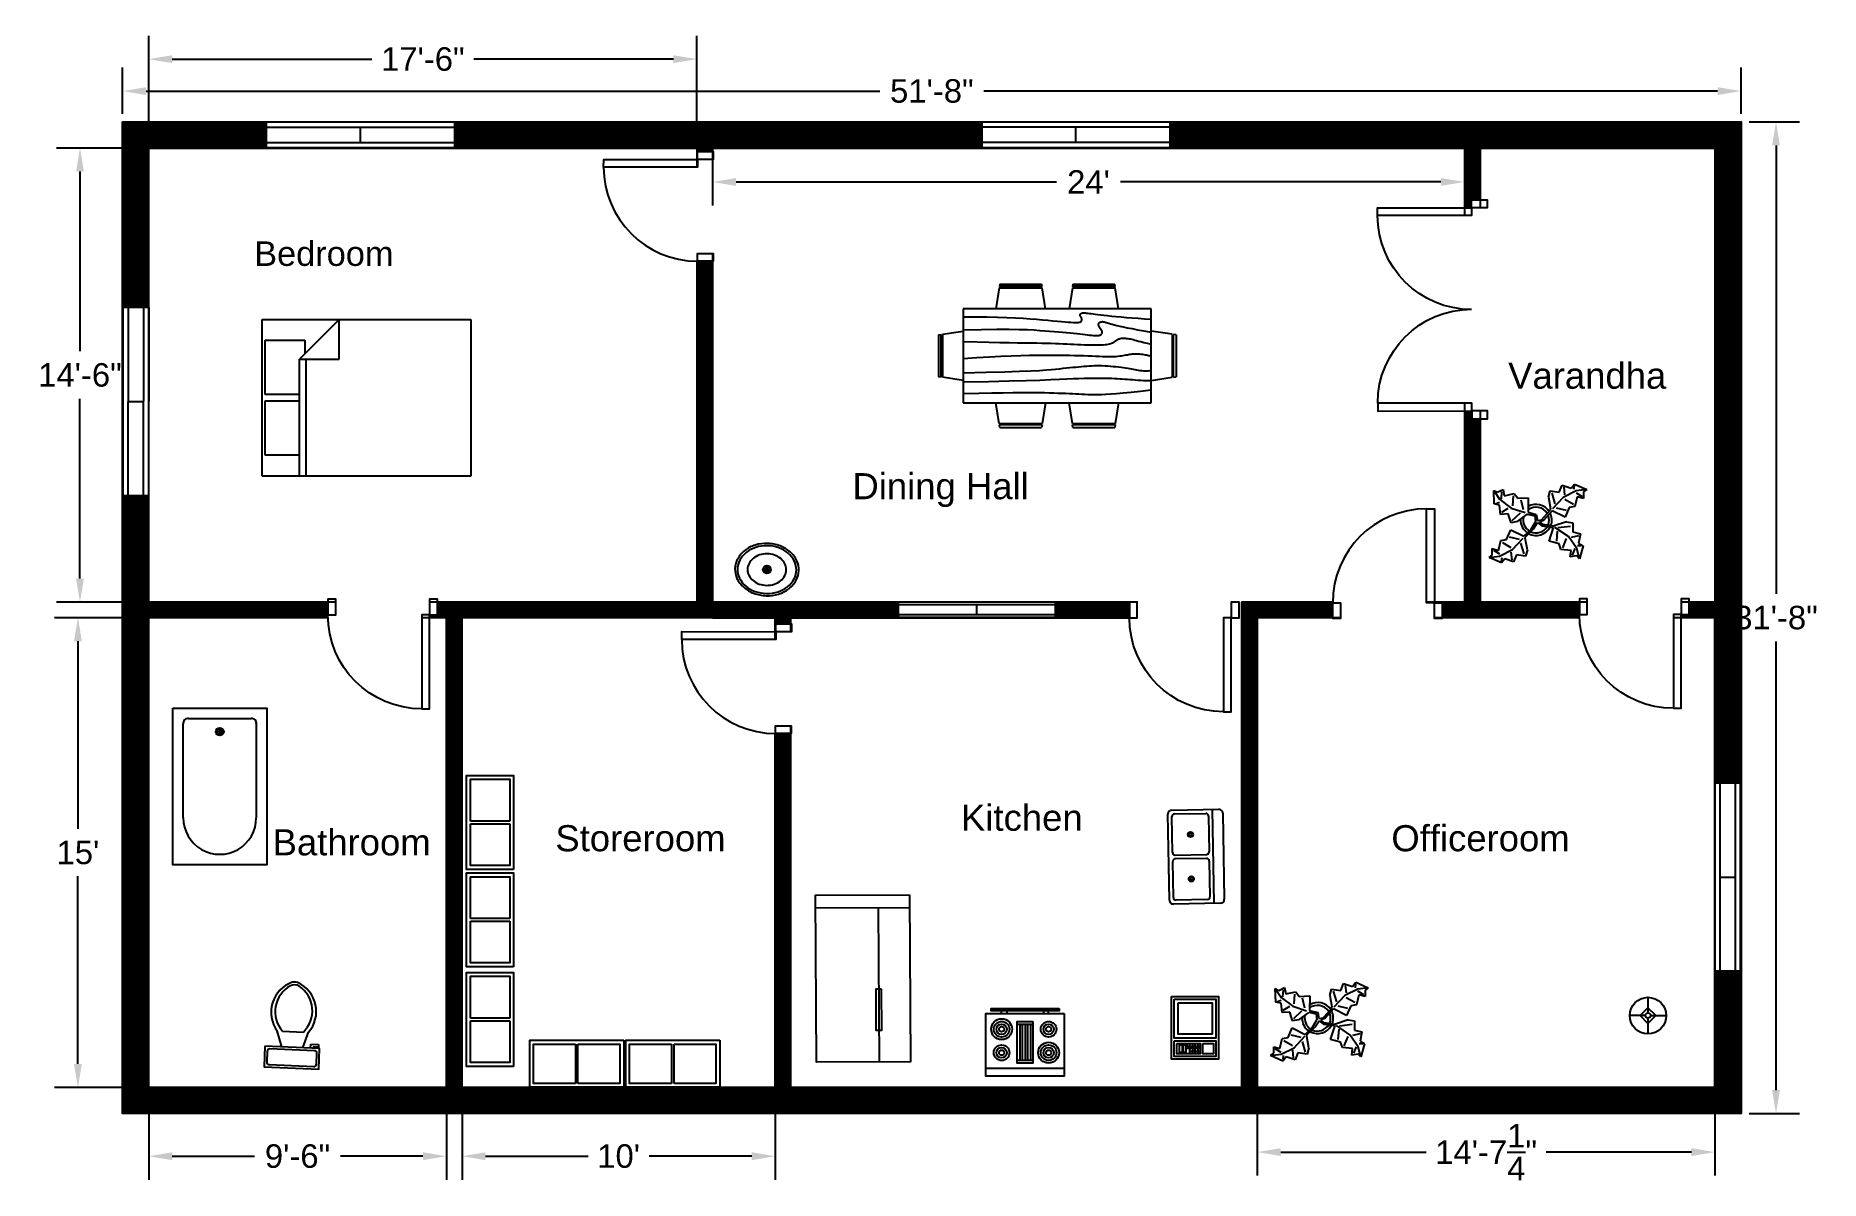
# Model space of a CAD drawing. Header units: inches. Extents: x 132 to 815, y 217 to 656.
import ezdxf

# ---------------------------------------------------------------- set-up
doc = ezdxf.new("R2010")
doc.units = ezdxf.units.IN
doc.header["$MEASUREMENT"] = 0
for name, color, linetype in [('blocks', 130, 'Continuous'), ('dim', 50, 'Continuous'), ('door', 210, 'Continuous'), ('Hatches', 23, 'Continuous'), ('text', 20, 'Continuous'), ('window', 30, 'Continuous')]:
    doc.layers.add(name, color=color, linetype=linetype)
doc.styles.add('Annotative', font='arial.ttf')
doc.styles.get("Standard").update_dxf_attribs({"font": 'arial.ttf'})
doc.dimstyles.new('dim', dxfattribs={"dimscale": 50, "dimtxt": 0.18, "dimasz": 0.18, "dimexe": 0.18, "dimexo": 0.0625, "dimgap": 0.09, "dimtad": 0, "dimtih": 1, "dimtoh": 1, "dimzin": 0, "dimdsep": 46, "dimlunit": 4, "dimtxsty": 'Standard', "dimcen": 0.09, "dimadec": 0, "dimazin": 0, "dimtfac": 1, "dimtofl": 0, "dimtmove": 0, "dimatfit": 3, "dimfxl": 1, "dimtolj": 1, "dimtzin": 0, "dimarcsym": 0})

# ---------------------------------------------------------------- blocks, each defined once
blk = doc.blocks.new('door 1')
at = {"layer": 'door'}
for points in [[(-2.97, 5.94), (-5.97, 5.94), (-5.97, 41.94), (-2.97, 41.94)], [(-41.97, 5.94), (-38.97, 5.94), (-38.97, -0.06), (-41.97, -0.06)], [(-2.97, 5.94), (0.03, 5.94), (0.03, -0.06), (-2.97, -0.06)]]:
    blk.add_lwpolyline(points, close=True, dxfattribs=at)
blk.add_arc((-5.97, 5.94), 36, 90, 180, dxfattribs=at)
blk = doc.blocks.new('door 2')
at = {"layer": 'door'}
for points in [[(-80.8, 6.06), (-77.8, 6.06), (-77.8, 42.06), (-80.8, 42.06)], [(-2.92, 6.06), (-5.92, 6.06), (-5.92, 42.06), (-2.92, 42.06)], [(-80.8, 6.06), (-83.8, 6.06), (-83.8, 0.06), (-80.8, 0.06)], [(-2.92, 6.06), (0.08, 6.06), (0.08, 0.06), (-2.92, 0.06)]]:
    blk.add_lwpolyline(points, close=True, dxfattribs=at)
for centre, start, end in [((-77.8, 6.06), 0, 90), ((-5.92, 6.06), 90, 180)]:
    blk.add_arc(centre, 36, start, end, dxfattribs=at)
blk = doc.blocks.new('window 1')
at = {"layer": 'window'}
for p, q in [((-59.96, 6.09), (0.04, 6.09)), ((-59.96, 0.09), (-59.96, 6.09)), ((-59.96, 5.09), (0.04, 5.09)), ((0.04, 1.09), (-59.96, 1.09)), ((0.04, 0.09), (-59.96, 0.09)), ((-29.96, 1.09), (-29.96, 5.09)), ((0.04, 6.09), (0.04, 0.09))]:
    blk.add_line(p, q, dxfattribs=at)
blk = doc.blocks.new('window 2')
at = {"layer": 'window'}
for p, q in [((-72.07, 10.14), (-0.07, 10.14)), ((-72.07, 0.14), (-72.07, 10.14)), ((-72.07, 8.14), (-0.07, 8.14)), ((-36.07, 2.14), (-36.07, 8.14)), ((-0.07, 10.14), (-0.07, 0.14)), ((-0.07, 2.14), (-72.07, 2.14)), ((-0.07, 0.14), (-72.07, 0.14))]:
    blk.add_line(p, q, dxfattribs=at)
blk = doc.blocks.new('Bath Tub - 26 x 60 in.')
for p, q in [((8, -18), (10, -18)), ((9, -17), (9, -19))]:
    blk.add_line(p, q)
blk.add_lwpolyline([(0, -36), (0, 0), (60, 0), (60, -36)], close=True)
for points in [[(4, -30), (4, -6)], [(6, -4), (42, -4)], [(42, -32), (6, -32)]]:
    blk.add_lwpolyline(points)
for radius in [1.5, 1]:
    blk.add_circle((9, -18), radius)
for centre, radius, start, end in [((5.75, -5.75), 1.77, 81.8699, 188.1301), ((42, -18), 14, 270, 90), ((5.75, -30.25), 1.77, 171.8699, 278.1301)]:
    blk.add_arc(centre, radius, start, end)
blk = doc.blocks.new('Toilet - top')
for p, q in [((9.5, -6), (9.5, -2)), ((-10, -8.5), (-8, -8.5)), ((-10, -9.5), (-10, -8.5)), ((-7, -9.5), (-10, -9.5)), ((-8, -8.5), (-8, -8)), ((-7, -8), (-7, -9.5)), ((-4, -8), (-6, -14)), ((4, -8), (6, -14)), ((4, -14), (-4, -14))]:
    blk.add_line(p, q)
blk.add_lwpolyline([(10.5, -8), (10.5, 0), (-10.5, 0), (-10.5, -8)], close=True)
for points in [[(-9.5, -2), (-9.5, -6)], [(8.5, -1), (-8.5, -1)], [(-8.5, -7), (8.5, -7)]]:
    blk.add_lwpolyline(points)
for centre, radius, start, end in [((-8.62, -1.88), 0.884, 81.8699, 188.1301), ((-8.62, -6.12), 0.884, 171.8699, 278.1301), ((8.62, -1.88), 0.884, 351.8699, 98.1301), ((8.62, -6.12), 0.884, 261.8699, 8.1301), ((3.52, -21.58), 12.17, 141.46911, 247.97143), ((4.2, -21.82), 11.33, 136.36773, 238.94682), ((-3.52, -21.58), 12.17, 292.02843, 38.53071), ((-4.2, -21.82), 11.33, 301.05301, 43.63209), ((0, -27.88), 4, 245.73182, 294.26817), ((0, -29), 4, 254.86053, 285.13947)]:
    blk.add_arc(centre, radius, start, end)
blk = doc.blocks.new('Sink - Oval top')
for p, q in [((-1, 0), (1, 0)), ((0, 1), (0, -1))]:
    blk.add_line(p, q)
at = {"linetype": 'Continuous'}
for points in [[(-12.23, 0.39, 0.117634), (-11.46, -3.36, 0.104469), (-8.88, -6.8, 0.090016), (-5.08, -9.07, 0.08192), (-0.32, -10.02, 0.08192), (4.49, -9.38, 0.090016), (8.42, -7.36, 0.104469), (11.22, -4.09, 0.117634), (12.23, -0.39, 0.117634), (11.46, 3.36, 0.104469), (8.88, 6.8, 0.090016), (5.08, 9.07, 0.08192), (0.32, 10.02, 0.08192), (-4.49, 9.38, 0.090016), (-8.42, 7.36, 0.104469), (-11.22, 4.09, 0.117634)], [(-11.29, 0.16, 0.118622), (-10.52, -3.25, 0.104678), (-8.07, -6.36, 0.089562), (-4.54, -8.37, 0.081185), (-0.13, -9.15, 0.081185), (4.3, -8.49, 0.089562), (7.89, -6.58, 0.104678), (10.42, -3.55, 0.118622), (11.29, -0.16, 0.118622), (10.52, 3.25, 0.104678), (8.07, 6.36, 0.089562), (4.54, 8.37, 0.081185), (0.13, 9.15, 0.081185), (-4.3, 8.49, 0.089562), (-7.89, 6.58, 0.104678), (-10.42, 3.55, 0.118622)], [(-7.42, 0.08, 0.118283), (-6.91, -2.17, 0.104607), (-5.29, -4.21, 0.089718), (-2.97, -5.53, 0.081436), (-0.07, -6.04, 0.081436), (2.84, -5.59, 0.089718), (5.2, -4.33, 0.104607), (6.86, -2.32, 0.118283), (7.42, -0.08, 0.118283), (6.91, 2.17, 0.104607), (5.29, 4.21, 0.089718), (2.97, 5.53, 0.081436), (0.07, 6.04, 0.081436), (-2.84, 5.59, 0.089718), (-5.2, 4.33, 0.104607), (-6.86, 2.32, 0.118283)]]:
    blk.add_lwpolyline(points, format="xyb", close=True, dxfattribs=at)
for radius in [1.5, 1]:
    blk.add_circle((0, 0), radius)
blk = doc.blocks.new('Bed - Queen')
at = {"linetype": 'Continuous'}
for p, q in [((0, -80.00003), (0, 0)), ((0, 0), (59.99999, 0)), ((59.99999, 0), (59.99999, -80.00003)), ((7.99999, -1.2), (28.79998, -1.2)), ((7.99999, -14.4), (7.99999, -1.2)), ((28.79998, -1.2), (28.79998, -14.4)), ((31.19999, -1.2), (51.99999, -1.2)), ((31.19999, -14.4), (31.19999, -1.2)), ((51.99999, -1.2), (51.99999, -16.4)), ((0, -14.4), (44.8, -14.4)), ((44.8, -16.8), (0, -16.8)), ((59.99999, -29.6), (44.8, -14.4)), ((44.8, -14.4), (44.8, -29.6)), ((51.99999, -16.4), (46.79936, -16.4)), ((44.8, -29.6), (59.99999, -29.6)), ((59.99999, -80.00003), (0, -80.00003))]:
    blk.add_line(p, q, dxfattribs=at)
blk = doc.blocks.new('Dining Set - 36 x 72 in.')
at = {"linetype": 'Continuous'}
for p, q in [((-22, 27.5), (-22.1562, 26.50042)), ((-22, 27.5), (-6, 27.5)), ((-5.8437, 26.49966), (-6, 27.5)), ((6, 27.5), (5.8438, 26.50042)), ((6, 27.5), (22, 27.5)), ((22.1563, 26.49966), (22, 27.5)), ((-22.2343, 26.00059), (-23.4847, 17.99762)), ((-22.2304, 26), (-5.7608, 26)), ((-5.8416, 26.5), (-22.1534, 26.5)), ((-4.5152, 17.99762), (-5.7655, 25.99926)), ((5.7657, 26.00059), (4.5153, 17.99762)), ((5.7696, 26), (22.2392, 26)), ((22.1584, 26.5), (5.8466, 26.5)), ((23.4848, 17.99762), (22.2345, 25.99926)), ((36, 18), (-36, 18)), ((-36, 18), (-36, -18)), ((36, -18), (36, 18)), ((-45.5, 8), (-44.5004, 8.15617)), ((-45.5, 8), (-45.5, -8)), ((-44.5, -8.15843), (-44.5, 8.15338)), ((-44.0006, 8.23428), (-35.9976, 9.48474)), ((-44, 8.23041), (-44, -8.23915)), ((44.0006, 8.23428), (35.9976, 9.48474)), ((44, 8.23041), (44, -8.23915)), ((44.5, -8.15843), (44.5, 8.15338)), ((45.5, 8), (44.5005, 8.15617)), ((45.5, 8), (45.5, -8)), ((-44.4997, -8.15631), (-45.5, -8)), ((-35.9976, -9.48476), (-43.9993, -8.2345)), ((35.9976, -9.48476), (43.9993, -8.2345)), ((44.4997, -8.15631), (45.5, -8)), ((-36, -18), (36, -18)), ((-22.2343, -26.0006), (-23.4847, -17.99762)), ((-4.5152, -17.99762), (-5.7655, -25.99928)), ((5.7657, -26.0006), (4.5153, -17.99762)), ((23.4848, -17.99762), (22.2345, -25.99928)), ((-22.2304, -26), (-5.7608, -26)), ((-22, -27.5), (-22.1562, -26.50044)), ((-5.8416, -26.5), (-22.1534, -26.5)), ((-5.8437, -26.49967), (-6, -27.5)), ((5.7696, -26), (22.2392, -26)), ((6, -27.5), (5.8438, -26.50044)), ((22.1584, -26.5), (5.8466, -26.5)), ((22.1563, -26.49967), (22, -27.5)), ((-22, -27.5), (-6, -27.5)), ((6, -27.5), (22, -27.5))]:
    blk.add_line(p, q, dxfattribs=at)
for points in [[(-36, 15), (-31.1772, 14.97754), (-26.8079, 14.91406), (-22.8538, 14.81543), (-19.276, 14.6875), (-16.0362, 14.53613), (-13.0957, 14.36718), (-10.4159, 14.18652), (-7.9583, 14), (-5.6904, 13.81315), (-3.6035, 13.63021), (-1.6954, 13.45508), (0.0365, 13.29166), (1.5945, 13.14388), (2.9811, 13.01562), (4.1988, 12.9108), (5.25, 12.83333), (6.1393, 12.78613), (6.8802, 12.76823), (7.4883, 12.77767), (7.9792, 12.8125), (8.3685, 12.87077), (8.6719, 12.95052), (8.9049, 13.0498), (9.0833, 13.16666), (9.2205, 13.29899), (9.3216, 13.44401), (9.3895, 13.59879), (9.4271, 13.76041), (9.4373, 13.92594), (9.4232, 14.09245), (9.3875, 14.257), (9.3333, 14.41666), (9.2638, 14.56917), (9.1836, 14.71484), (9.0975, 14.85465), (9.0104, 14.98958), (8.9272, 15.1206), (8.8529, 15.2487), (8.7922, 15.37483), (8.75, 15.5), (8.7305, 15.62467), (8.7344, 15.74739), (8.7617, 15.86621), (8.8125, 15.97916), (8.8867, 16.08431), (8.9844, 16.17968), (9.1055, 16.26334), (9.25, 16.33333), (9.4189, 16.38802), (9.6172, 16.42708), (9.8506, 16.45052), (10.125, 16.45833), (10.4463, 16.45052), (10.8203, 16.42708), (11.2529, 16.38802), (11.75, 16.33333), (12.3184, 16.26318), (12.9694, 16.17838), (13.7151, 16.07991), (14.5677, 15.96875), (15.5395, 15.84586), (16.6426, 15.71224), (17.8893, 15.56884), (19.2917, 15.41666), (20.859, 15.25667), (22.5879, 15.08984), (24.4721, 14.91715), (26.5052, 14.73958), (28.6809, 14.5581), (30.9929, 14.3737), (33.4347, 14.18733), (36, 14)], [(-36, 10), (-28.9766, 10.14274), (-23.1725, 10.20442), (-18.4241, 10.19775), (-14.5677, 10.13541), (-11.4399, 10.03011), (-8.877, 9.89453), (-6.7154, 9.74137), (-4.7917, 9.58333), (-2.9698, 9.43082), (-1.2246, 9.28515), (0.4415, 9.14534), (2.026, 9.01041), (3.5266, 8.87939), (4.9408, 8.7513), (6.266, 8.62516), (7.5, 8.5), (8.6411, 8.37549), (9.6914, 8.2539), (10.6538, 8.13818), (11.5312, 8.03125), (12.3267, 7.93603), (13.043, 7.85547), (13.6831, 7.79248), (14.25, 7.75), (14.7471, 7.7303), (15.1797, 7.73307), (15.5537, 7.75732), (15.875, 7.80208), (16.1494, 7.86637), (16.3828, 7.94922), (16.5811, 8.04964), (16.75, 8.16666), (16.8944, 8.29915), (17.0143, 8.44531), (17.1089, 8.60319), (17.1771, 8.77083), (17.218, 8.94629), (17.2305, 9.1276), (17.2137, 9.31282), (17.1667, 9.5), (17.0895, 9.6875), (16.987, 9.875), (16.8649, 10.0625), (16.7292, 10.25), (16.5856, 10.4375), (16.4401, 10.625), (16.2985, 10.8125), (16.1667, 11), (16.05, 11.18733), (15.9518, 11.3737), (15.8752, 11.5581), (15.8229, 11.73958), (15.798, 11.91715), (15.8034, 12.08984), (15.842, 12.25667), (15.9167, 12.41666), (16.0295, 12.56836), (16.1784, 12.70833), (16.3605, 12.83268), (16.5729, 12.9375), (16.8127, 13.01888), (17.0768, 13.07291), (17.3625, 13.0957), (17.6667, 13.08333), (17.9894, 13.03312), (18.3418, 12.94726), (18.7382, 12.82918), (19.1927, 12.68229), (19.7195, 12.51001), (20.3327, 12.31575), (21.0465, 12.10294), (21.875, 11.875), (22.8357, 11.63354), (23.959, 11.37304), (25.2786, 11.08618), (26.8282, 10.76562), (28.6414, 10.40405), (30.752, 9.99414), (33.1936, 9.52856), (36, 9)], [(-36, 5.5), (-30.7157, 5.3348), (-26.069, 5.20963), (-21.9946, 5.11767), (-18.4271, 5.05208), (-15.3009, 5.00602), (-12.5508, 4.97265), (-10.1112, 4.94515), (-7.9167, 4.91666), (-5.909, 4.88167), (-4.0586, 4.83984), (-2.3429, 4.79215), (-0.7396, 4.73958), (0.7739, 4.6831), (2.22, 4.6237), (3.6213, 4.56233), (5, 4.5), (6.373, 4.43782), (7.7344, 4.3776), (9.0723, 4.32129), (10.375, 4.27083), (11.6309, 4.22819), (12.8281, 4.19531), (13.9551, 4.17415), (15, 4.16666), (15.954, 4.17448), (16.819, 4.19791), (17.6001, 4.23698), (18.3021, 4.29166), (18.9299, 4.36198), (19.4883, 4.44791), (19.9823, 4.54948), (20.4167, 4.66666), (20.7969, 4.79899), (21.1302, 4.94401), (21.4245, 5.09879), (21.6875, 5.26041), (21.9271, 5.42594), (22.1511, 5.59245), (22.3672, 5.757), (22.5834, 5.91666), (22.8065, 6.06868), (23.0404, 6.21093), (23.2879, 6.34147), (23.5521, 6.45833), (23.8358, 6.55957), (24.142, 6.64323), (24.4735, 6.70735), (24.8334, 6.75), (25.2235, 6.76969), (25.642, 6.76692), (26.0858, 6.74267), (26.5521, 6.69791), (27.0379, 6.63362), (27.5404, 6.55078), (28.0565, 6.45036), (28.5834, 6.33333), (29.1242, 6.19987), (29.7071, 6.04687), (30.3661, 5.87044), (31.1354, 5.66666), (32.0493, 5.43164), (33.142, 5.16146), (34.4475, 4.85221), (36, 4.5)], [(-36, -1), (-30.7915, -0.6591), (-26.0195, -0.38216), (-21.6519, -0.16284), (-17.6563, 0.00521), (-14.0005, 0.12833), (-10.6523, 0.21289), (-7.5796, 0.26522), (-4.75, 0.29166), (-2.134, 0.29793), (0.2878, 0.28711), (2.5317, 0.26163), (4.6146, 0.22396), (6.5529, 0.17651), (8.3633, 0.12174), (10.0623, 0.06209), (11.6667, 0), (13.1899, -0.06201), (14.6341, -0.1211), (15.9982, -0.17432), (17.2813, -0.21875), (18.4823, -0.25147), (19.6003, -0.26953), (20.6343, -0.27002), (21.5834, -0.25), (22.4481, -0.20768), (23.2357, -0.14584), (23.9549, -0.06836), (24.6146, 0.02083), (25.2235, 0.11784), (25.7904, 0.21875), (26.3241, 0.31966), (26.8334, 0.41666), (27.3265, 0.50618), (27.8099, 0.58593), (28.2894, 0.65397), (28.7709, 0.70833), (29.2601, 0.74707), (29.763, 0.76823), (30.2855, 0.76985), (30.8334, 0.75), (31.4088, 0.70784), (31.9994, 0.64713), (32.589, 0.57275), (33.1615, 0.48958), (33.7008, 0.4025), (34.1908, 0.3164), (34.6153, 0.23616), (34.9584, 0.16666), (35.2099, 0.11165), (35.3848, 0.07031), (35.504, 0.04069), (35.5886, 0.02083), (35.6594, 0.00879), (35.7377, 0.0026), (35.8442, 0.00032), (36, 0)], [(-36, -6.5), (-27.1843, -6.31267), (-20.084, -6.1263), (-14.469, -5.9419), (-10.1094, -5.76042), (-6.7752, -5.58285), (-4.2363, -5.41016), (-2.2629, -5.24333), (-0.625, -5.08334), (0.8708, -4.93099), (2.2715, -4.78646), (3.5872, -4.64974), (4.8281, -4.52084), (6.0046, -4.39974), (7.127, -4.28646), (8.2053, -4.18099), (9.25, -4.08334), (10.2705, -3.99382), (11.2734, -3.91407), (12.2647, -3.84603), (13.25, -3.79167), (14.2354, -3.75293), (15.2266, -3.73177), (16.2295, -3.73015), (17.25, -3.75), (18.2912, -3.79248), (19.3451, -3.85547), (20.4009, -3.93604), (21.4479, -4.03125), (22.4754, -4.13819), (23.4727, -4.25391), (24.4289, -4.37549), (25.3334, -4.5), (26.1785, -4.62492), (26.9694, -4.74935), (27.7145, -4.87281), (28.4219, -4.99479), (29.1, -5.11483), (29.7572, -5.23242), (30.4016, -5.34709), (31.0417, -5.45834), (31.6837, -5.56437), (32.3262, -5.65821), (32.9658, -5.73153), (33.599, -5.77604), (34.2224, -5.78345), (34.8327, -5.74545), (35.4264, -5.65373), (36, -5.5)], [(-36, -10), (-26.4022, -9.81299), (-18.4675, -9.62891), (-11.9839, -9.45069), (-6.7396, -9.28125), (-2.5226, -9.12354), (0.8789, -8.98047), (3.6769, -8.85498), (6.0833, -8.75), (8.2767, -8.66765), (10.3021, -8.60677), (12.1712, -8.56543), (13.8958, -8.54167), (15.4876, -8.53353), (16.9583, -8.53907), (18.3197, -8.55632), (19.5834, -8.58334), (20.7616, -8.61841), (21.8685, -8.66081), (22.9188, -8.71004), (23.9271, -8.76563), (24.9081, -8.82707), (25.8763, -8.89388), (26.8465, -8.96558), (27.8334, -9.04167), (28.8474, -9.12118), (29.8828, -9.20117), (30.93, -9.27824), (31.9792, -9.34896), (33.0205, -9.40991), (34.0443, -9.45768), (35.0407, -9.48885), (36, -9.5)], [(-36, -14.5), (-30.0881, -14.33513), (-25.0332, -14.21224), (-20.7312, -14.12647), (-17.0781, -14.07292), (-13.97, -14.04671), (-11.3027, -14.04297), (-8.9724, -14.05681), (-6.875, -14.08334), (-4.9224, -14.11833), (-3.0905, -14.16016), (-1.3709, -14.20785), (0.2448, -14.26042), (1.7647, -14.3169), (3.1973, -14.3763), (4.5507, -14.43767), (5.8333, -14.5), (7.0554, -14.5621), (8.235, -14.62175), (9.3922, -14.67652), (10.5469, -14.72396), (11.7192, -14.76164), (12.929, -14.78711), (14.1965, -14.79794), (15.5417, -14.79167), (16.9933, -14.76424), (18.6152, -14.70508), (20.4804, -14.60197), (22.6615, -14.44271), (25.2312, -14.21509), (28.2624, -13.9069), (31.8277, -13.50594), (36, -13)]]:
    blk.add_lwpolyline(points, dxfattribs=at)
blk = doc.blocks.new('Plant - Rubber or Philodendron')
at = {"linetype": 'Continuous'}
for p, q in [((13.3837, 12.301), (14.68, 13.9039)), ((14.68, 13.9039), (19.3848, 11.8146)), ((-16.2005, 11.4774), (-13.9899, 8.1064)), ((-16.2005, 11.4774), (-14.8639, 10.7964)), ((-16.0159, 6.3329), (-16.2005, 11.4774)), ((-15.3434, 6.5514), (-13.9984, 6.9884)), ((-14.8639, 10.7964), (-12.6195, 11.8975)), ((-13.9899, 8.1064), (-9.5434, 4.7185)), ((-13.3174, 8.325), (-13.0735, 11.0065)), ((-12.6195, 11.8975), (-12.1909, 9.4345)), ((-12.1909, 9.4345), (-8.3829, 10.3)), ((-8.8369, 9.409), (-9.0894, 5.6095)), ((-8.3829, 10.3), (-7.0549, 8.501)), ((-7.0549, 8.501), (-3.0284, 8.6941)), ((-4.8529, 4.012), (-5.7184, 7.82)), ((-3.0284, 8.6941), (-3.0709, 3.1041)), ((4.6914, 8.8812), (5.3859, 11.2828)), ((4.6914, 8.8812), (5.5014, 4.4831)), ((5.3859, 11.2828), (8.8871, 10.7908)), ((5.9878, 10.4842), (7.1971, 6.3869)), ((10.3916, 8.7942), (6.2847, 4.4028)), ((8.8871, 10.7908), (9.9809, 13.4933)), ((9.9809, 13.4933), (13.3837, 12.301)), ((15.3859, 11.3055), (10.3916, 8.7942)), ((10.5828, 12.6946), (10.8893, 9.7953)), ((14.2977, 6.1031), (10.9934, 7.9956)), ((14.5816, 13.2037), (14.3848, 11.8033)), ((15.7909, 9.1065), (14.8995, 5.3044)), ((15.2875, 10.6053), (17.5907, 9.2105)), ((19.3848, 11.8146), (15.3859, 11.3055)), ((18.1925, 8.4119), (15.7909, 9.1065)), ((19.3848, 11.8146), (18.1868, 10.9119)), ((18.1868, 10.9119), (18.1925, 8.4119)), ((-14.0069, 5.8704), (-16.0159, 6.3329)), ((-13.5868, 2.2894), (-14.0069, 5.8704)), ((-10.6784, 2.491), (-13.5868, 2.2894)), ((-13.1329, 3.1804), (-10.6614, 4.727)), ((-9.5858, -0.8715), (-10.6784, 2.491)), ((-9.5434, 4.7185), (-4.1917, 2.9888)), ((-9.1318, 0.0195), (-5.9793, 2.9025)), ((-7.1228, -0.443), (-3.5248, 2.2131)), ((-3.5248, 2.2131), (-3.3011, 2.4355)), ((-3.3011, 2.4355), (-0.5306, 1.7947)), ((-3.0709, 3.1041), (0.0797, 2.3163)), ((-0.5306, 1.7947), (-0.2255, -0.5527)), ((-0.5306, 1.7947), (-0.5306, 1.7947)), ((0.0797, 2.3163), (0.4866, -0.031)), ((0.4866, -0.031), (2.1141, 0.2298)), ((2.1141, 0.2298), (5.4346, 3.9146)), ((6.1032, 3.6844), (2.8262, -0.031)), ((5.4346, 3.9146), (5.5014, 4.4831)), ((11.1089, 1.1958), (6.1032, 3.6844)), ((7.7005, 4.8881), (11.5025, 3.9967)), ((12.7005, 4.8994), (11.1089, 1.1958)), ((14.8995, 5.3044), (12.7005, 4.8994)), ((-11.3237, -7.2629), (-9.7321, -3.5593)), ((-6.3237, -7.2516), (-10.1257, -6.3602)), ((-9.7321, -3.5593), (-4.7264, -6.0479)), ((-7.1228, -0.443), (-9.5858, -0.8715)), ((-9.0148, -11.1577), (-4.9047, -6.8122)), ((-2.019, -3.6148), (-4.7264, -6.0479)), ((-4.1246, -6.8466), (-4.0579, -6.2781)), ((-4.0579, -6.2781), (-0.9375, -3.1608)), ((-2.019, -3.6148), (-0.2255, -0.5527)), ((-0.9375, -3.1608), (0.5883, -0.8135)), ((0.5883, -0.8135), (2.2447, -2.0916)), ((2.8262, -0.031), (1.3003, -0.5527)), ((1.3003, -0.5527), (2.4193, -1.4655)), ((2.2447, -2.0916), (6.7108, -2.6626)), ((2.4193, -1.4655), (6.895, -2.1175)), ((4.943, -7.9659), (6.7108, -2.6626)), ((11.6605, -0.5413), (6.895, -2.1175)), ((12.3677, -6.1981), (7.219, -2.6772)), ((8.125, -4.0768), (7.7715, -7.9659)), ((8.3544, -2.7453), (13.1973, -2.1704)), ((11.6605, -0.5413), (14.1354, -0.8948)), ((15.5496, -10.7943), (12.3677, -6.1981)), ((16.2567, -5.8446), (13.4283, -6.5517)), ((14.1354, -0.8948), (14.1354, -4.4304)), ((14.1354, -4.4304), (16.9638, -5.1375)), ((16.9638, -5.1375), (16.2567, -8.673)), ((-18.008, -14.1781), (-16.8101, -13.2754)), ((-18.008, -14.1781), (-14.0091, -13.669)), ((-16.8157, -10.7754), (-14.4141, -11.4699)), ((-16.8101, -13.2754), (-16.8157, -10.7754)), ((-13.9107, -12.9688), (-16.2139, -11.574)), ((-14.4141, -11.4699), (-13.5228, -7.6679)), ((-14.0091, -13.669), (-9.0148, -11.1577)), ((-13.5228, -7.6679), (-11.3237, -7.2629)), ((-12.921, -8.4665), (-9.6166, -10.359)), ((-9.206, -15.0581), (-9.5126, -12.1588)), ((-7.5103, -13.1543), (-8.6042, -15.8568)), ((-4.0092, -13.6463), (-7.5103, -13.1543)), ((-4.611, -12.8477), (-5.8203, -8.7504)), ((-3.3146, -11.2447), (-4.1246, -6.8466)), ((-3.3146, -11.2447), (-4.0092, -13.6463)), ((8.8321, -9.0266), (4.943, -7.9659)), ((9.5392, -11.1479), (8.8321, -9.0266)), ((13.4283, -11.5015), (9.5392, -11.1479)), ((10.2463, -10.4408), (11.6605, -6.9053)), ((13.0748, -13.9763), (13.4283, -11.5015)), ((15.5496, -13.6228), (13.0748, -13.9763)), ((14.8425, -10.7943), (13.7819, -13.2692)), ((16.6103, -14.6834), (15.5496, -10.7943)), ((16.6103, -14.6834), (15.5496, -13.6228)), ((17.3174, -9.7337), (15.9032, -9.7337)), ((16.2567, -8.673), (18.0245, -9.7337)), ((18.0245, -9.7337), (16.6103, -14.6834)), ((-13.3032, -16.2674), (-18.008, -14.1781)), ((-12.0069, -14.6645), (-13.3032, -16.2674)), ((-13.2048, -15.5672), (-13.008, -14.1668)), ((-8.6042, -15.8568), (-12.0069, -14.6645))]:
    blk.add_line(p, q, dxfattribs=at)
for centre, radius, start, end in [((0.0308, 0.1664), 6, 178.6147, 235.1169), ((0.0308, 0.1664), 5, 168.1647, 238.6725), ((0, 0), 6.1275, 34.37569, 120.1028), ((-0.0601, -0.2075), 5.2461, 33.82192, 124.9414), ((-0.2664, 0.1682), 5.2775, 338.4094, 20.03007), ((-0.098, 0.1364), 6.1288, 341.2017, 26.09184), ((-0.0234, 0.3825), 6.1492, 242.5812, 331.2714), ((-0.1102, 0.4886), 5.2883, 247.3711, 327.472)]:
    blk.add_arc(centre, radius, start, end, dxfattribs=at)
blk = doc.blocks.new('Lamp - Table')
at = {"linetype": 'Continuous'}
for p, q in [((0, 7), (0, 1)), ((-1, 0), (-7, 0)), ((0, 3), (-3, 0)), ((-3, 0), (0, -3)), ((3, 0), (0, 3)), ((0, -3), (3, 0)), ((1, 0), (7, 0)), ((0, -1), (0, -7))]:
    blk.add_line(p, q, dxfattribs=at)
for radius in [7, 1]:
    blk.add_circle((0, 0), radius, dxfattribs=at)
blk = doc.blocks.new('Refrigerator-2 door - 36 in front')
for p, q in [((12, 5), (12, 64)), ((0, 5), (36, 5))]:
    blk.add_line(p, q)
for points in [[(0, 0), (0, 64), (36, 64), (36, 0)], [(11, 36), (11, 52), (13, 52), (13, 36)]]:
    blk.add_lwpolyline(points, close=True)
blk = doc.blocks.new('Sink-double - 36 in top')
for p, q in [((-18, -4), (18, -4)), ((-0.75, -18.5), (-0.75, -6.5)), ((0.75, -6.5), (0.75, -18.5))]:
    blk.add_line(p, q)
for points in [[(-16.5, 0), (16.5, 0)], [(-18, -19.5), (-18, -1.5)], [(-16.5, -18.5), (-16.5, -6.5)], [(-15.5, -5.5), (-1.75, -5.5)], [(1.75, -5.5), (15.5, -5.5)], [(16.5, -6.5), (16.5, -18.5)], [(18, -1.5), (18, -19.5)], [(-1.75, -19.5), (-15.5, -19.5)], [(15.5, -19.5), (1.75, -19.5)], [(16.5, -21), (-16.5, -21)]]:
    blk.add_lwpolyline(points)
for centre, radius in [((-8.5, -12.5), 1), ((-8.5, -12.5), 0.5), ((8.5, -12.5), 1), ((8.5, -12.5), 0.5)]:
    blk.add_circle(centre, radius)
for centre, radius, start, end in [((-16.5, -1.5), 1.5, 90, 180), ((16.5, -1.5), 1.5, 0, 90), ((-15.5, -6.5), 1, 90, 180), ((-1.75, -6.5), 1, 0, 90), ((1.75, -6.5), 1, 90, 180), ((15.5, -6.5), 1, 0, 90), ((-16.5, -19.5), 1.5, 180, 270), ((-15.5, -18.5), 1, 180, 270), ((-1.75, -18.5), 1, 270, 0), ((1.75, -18.5), 1, 180, 270), ((15.5, -18.5), 1, 270, 0), ((16.5, -19.5), 1.5, 270, 0)]:
    blk.add_arc(centre, radius, start, end)
blk = doc.blocks.new('Microwave')
for p, q in [((18, 10), (22, 10)), ((22, 9), (18, 9)), ((18, 8), (22, 8)), ((22, 7), (18, 7)), ((19, 7), (19, 11)), ((19, 6), (19, 7)), ((20, 11), (20, 7)), ((20, 7), (20, 6)), ((21, 7), (21, 11)), ((20, 6), (18, 6))]:
    blk.add_line(p, q)
for points in [[(0, 0), (0, 18), (24, 18), (24, 0)], [(1, 1), (1, 17), (16, 17), (16, 1)], [(2.5, 2.5), (2.5, 15.5), (14.5, 15.5), (14.5, 2.5)], [(17, 1), (17, 17), (23, 17), (23, 1)], [(18, 12), (18, 16), (22, 16), (22, 12)], [(18, 2), (18, 11), (22, 11), (22, 2)], [(18.5, 4.5), (18.5, 5.5), (21.5, 5.5), (21.5, 4.5)], [(18.5, 3), (18.5, 4), (21.5, 4), (21.5, 3)]]:
    blk.add_lwpolyline(points, close=True)
blk = doc.blocks.new('Range-Oven - 30 in top')
for p, q in [((0, -3), (30, -3)), ((12, -6), (18, -6)), ((13, -20), (13, -6)), ((14, -6), (14, -20)), ((15, -20), (15, -6)), ((16, -6), (16, -20)), ((17, -20), (17, -6)), ((18, -20), (12, -20)), ((6, -24), (6, -25)), ((8, -25), (8, -24)), ((22, -25), (22, -24)), ((24, -24), (24, -25))]:
    blk.add_line(p, q)
for points in [[(0, -24), (0, 0), (30, 0), (30, -24)], [(12, -21), (12, -5), (18, -5), (18, -21)], [(2, -26), (2, -25), (28, -25), (28, -26)]]:
    blk.add_lwpolyline(points, close=True)
for centre, radius in [((6, -9), 4), ((6, -9), 3), ((24, -9), 3), ((6, -9), 2), ((6, -9), 1), ((24, -9), 2), ((24, -9), 1), ((6, -18), 3), ((6, -18), 2), ((6, -18), 1), ((24, -18), 4), ((24, -18), 3), ((24, -18), 2), ((24, -18), 1)]:
    blk.add_circle(centre, radius)
blk = doc.blocks.new('Wall Cabinet - 18 x 36 in front')
for p, q in [((17.5, -1.5), (17.5, -16.5)), ((18.5, -16.5), (18.5, -1.5))]:
    blk.add_line(p, q)
blk.add_lwpolyline([(0, -18), (0, 0), (36, 0), (36, -18)], close=True)
for points in [[(17.5, -16.5), (1.5, -16.5), (1.5, -1.5), (17.5, -1.5)], [(18.5, -1.5), (34.5, -1.5), (34.5, -16.5), (18.5, -16.5)]]:
    blk.add_lwpolyline(points)
blk = doc.blocks.new('*D18')
at = {"layer": 'Defpoints', "color": 0, "transparency": 16777216}
for p in [(785.07, 634.56), (165.07, 622.75), (785.07, 622.75)]:
    blk.add_point(p, dxfattribs=at)
at = {"layer": 'dim', "color": 0, "lineweight": -2, "transparency": 16777216}
for p, q in [((165.07, 625.88), (165.07, 643.56)), ((785.07, 625.88), (785.07, 643.56)), ((174.07, 634.56), (455.11, 634.56)), ((776.07, 634.56), (495.03, 634.56))]:
    blk.add_line(p, q, dxfattribs=at)
at = {"layer": 'dim', "color": 0, "transparency": 16777216}
for points in [[(174.07, 636.06), (174.07, 633.06), (165.07, 634.56)], [(776.07, 636.06), (776.07, 633.06), (785.07, 634.56)]]:
    blk.add_solid(points, dxfattribs=at)
at = {"layer": 'dim', "color": 0, "transparency": 16777216, "insert": (475.07, 634.56), "char_height": 9, "attachment_point": 5}
blk.add_mtext('\\A1;51\'-8"', dxfattribs=at)
blk = doc.blocks.new('*D19')
at = {"layer": 'Defpoints', "color": 0, "transparency": 16777216}
for p in [(785.07, 622.75), (785.07, 242.75), (798.45, 242.75)]:
    blk.add_point(p, dxfattribs=at)
at = {"layer": 'dim', "color": 0, "lineweight": -2, "transparency": 16777216}
for p, q in [((788.2, 622.75), (807.45, 622.75)), ((798.45, 613.75), (798.45, 441.85)), ((798.45, 251.75), (798.45, 423.65)), ((788.2, 242.75), (807.45, 242.75))]:
    blk.add_line(p, q, dxfattribs=at)
at = {"layer": 'dim', "color": 0, "transparency": 16777216}
for points in [[(796.95, 613.75), (799.95, 613.75), (798.45, 622.75)], [(796.95, 251.75), (799.95, 251.75), (798.45, 242.75)]]:
    blk.add_solid(points, dxfattribs=at)
at = {"layer": 'dim', "color": 0, "transparency": 16777216, "insert": (798.45, 432.75), "char_height": 9, "attachment_point": 5}
blk.add_mtext('\\A1;31\'-8"', dxfattribs=at)
blk = doc.blocks.new('*D20')
at = {"layer": 'Defpoints', "color": 0, "transparency": 16777216}
for p in [(385.07, 646.8), (175.07, 612.75), (385.07, 612.75)]:
    blk.add_point(p, dxfattribs=at)
at = {"layer": 'dim', "color": 0, "lineweight": -2, "transparency": 16777216}
for p, q in [((175.07, 615.88), (175.07, 655.8)), ((385.07, 615.88), (385.07, 655.8)), ((184.07, 646.8), (260.54, 646.8)), ((376.07, 646.8), (299.61, 646.8))]:
    blk.add_line(p, q, dxfattribs=at)
at = {"layer": 'dim', "color": 0, "transparency": 16777216}
for points in [[(184.07, 648.3), (184.07, 645.3), (175.07, 646.8)], [(376.07, 648.3), (376.07, 645.3), (385.07, 646.8)]]:
    blk.add_solid(points, dxfattribs=at)
at = {"layer": 'dim', "color": 0, "transparency": 16777216, "insert": (280.07, 646.8), "char_height": 9, "attachment_point": 5}
blk.add_mtext('\\A1;17\'-6"', dxfattribs=at)
blk = doc.blocks.new('*D21')
at = {"layer": 'Defpoints', "color": 0, "transparency": 16777216}
for p in [(148.72, 612.75), (175.07, 612.75), (175.07, 438.75)]:
    blk.add_point(p, dxfattribs=at)
at = {"layer": 'dim', "color": 0, "lineweight": -2, "transparency": 16777216}
for p, q in [((171.95, 612.75), (139.72, 612.75)), ((148.72, 603.75), (148.72, 534.85)), ((148.72, 447.75), (148.72, 516.66)), ((171.95, 438.75), (139.72, 438.75))]:
    blk.add_line(p, q, dxfattribs=at)
at = {"layer": 'dim', "color": 0, "transparency": 16777216}
for points in [[(147.22, 603.75), (150.22, 603.75), (148.72, 612.75)], [(147.22, 447.75), (150.22, 447.75), (148.72, 438.75)]]:
    blk.add_solid(points, dxfattribs=at)
at = {"layer": 'dim', "color": 0, "transparency": 16777216, "insert": (148.72, 525.75), "char_height": 9, "attachment_point": 5}
blk.add_mtext('\\A1;14\'-6"', dxfattribs=at)
blk = doc.blocks.new('*D24')
at = {"layer": 'Defpoints', "color": 0, "transparency": 16777216}
for p in [(295.07, 252.75), (415.07, 252.75), (295.07, 226.4)]:
    blk.add_point(p, dxfattribs=at)
at = {"layer": 'dim', "color": 0, "lineweight": -2, "transparency": 16777216}
for p, q in [((295.07, 249.63), (295.07, 217.4)), ((415.07, 249.63), (415.07, 217.4)), ((304.07, 226.4), (343.36, 226.4)), ((406.07, 226.4), (366.78, 226.4))]:
    blk.add_line(p, q, dxfattribs=at)
at = {"layer": 'dim', "color": 0, "transparency": 16777216}
for points in [[(304.07, 227.9), (304.07, 224.9), (295.07, 226.4)], [(406.07, 227.9), (406.07, 224.9), (415.07, 226.4)]]:
    blk.add_solid(points, dxfattribs=at)
at = {"layer": 'dim', "color": 0, "transparency": 16777216, "insert": (355.07, 226.4), "char_height": 9, "attachment_point": 5}
blk.add_mtext("\\A1;10'", dxfattribs=at)
blk = doc.blocks.new('*D25')
at = {"layer": 'Defpoints', "color": 0, "transparency": 16777216}
for p in [(175.07, 252.75), (289.07, 252.75), (289.07, 226.4)]:
    blk.add_point(p, dxfattribs=at)
at = {"layer": 'dim', "color": 0, "lineweight": -2, "transparency": 16777216}
for p, q in [((175.07, 249.63), (175.07, 217.4)), ((289.07, 249.63), (289.07, 217.4)), ((184.07, 226.4), (215.61, 226.4)), ((280.07, 226.4), (248.53, 226.4))]:
    blk.add_line(p, q, dxfattribs=at)
at = {"layer": 'dim', "color": 0, "transparency": 16777216}
for points in [[(184.07, 227.9), (184.07, 224.9), (175.07, 226.4)], [(280.07, 227.9), (280.07, 224.9), (289.07, 226.4)]]:
    blk.add_solid(points, dxfattribs=at)
at = {"layer": 'dim', "color": 0, "transparency": 16777216, "insert": (232.07, 226.4), "char_height": 9, "attachment_point": 5}
blk.add_mtext('\\A1;9\'-6"', dxfattribs=at)
blk = doc.blocks.new('*D26')
at = {"layer": 'Defpoints', "color": 0, "transparency": 16777216}
for p in [(147.94, 432.75), (175.07, 432.75), (175.07, 252.75)]:
    blk.add_point(p, dxfattribs=at)
at = {"layer": 'dim', "color": 0, "lineweight": -2, "transparency": 16777216}
for p, q in [((171.95, 432.75), (138.94, 432.75)), ((147.94, 423.75), (147.94, 351.85)), ((147.94, 261.75), (147.94, 333.66)), ((171.95, 252.75), (138.94, 252.75))]:
    blk.add_line(p, q, dxfattribs=at)
at = {"layer": 'dim', "color": 0, "transparency": 16777216}
for points in [[(146.44, 423.75), (149.44, 423.75), (147.94, 432.75)], [(146.44, 261.75), (149.44, 261.75), (147.94, 252.75)]]:
    blk.add_solid(points, dxfattribs=at)
at = {"layer": 'dim', "color": 0, "transparency": 16777216, "insert": (147.94, 342.75), "char_height": 9, "attachment_point": 5}
blk.add_mtext("\\A1;15'", dxfattribs=at)
blk = doc.blocks.new('*D27')
at = {"layer": 'Defpoints', "color": 0, "transparency": 16777216}
for p in [(391.07, 612.75), (679.07, 612.75), (679.07, 599.74)]:
    blk.add_point(p, dxfattribs=at)
at = {"layer": 'dim', "color": 0, "lineweight": -2, "transparency": 16777216}
for p, q in [((391.07, 609.63), (391.07, 590.74)), ((679.07, 609.63), (679.07, 590.74)), ((400.07, 599.74), (522.86, 599.74)), ((670.07, 599.74), (547.28, 599.74))]:
    blk.add_line(p, q, dxfattribs=at)
at = {"layer": 'dim', "color": 0, "transparency": 16777216}
for points in [[(400.07, 601.24), (400.07, 598.24), (391.07, 599.74)], [(670.07, 601.24), (670.07, 598.24), (679.07, 599.74)]]:
    blk.add_solid(points, dxfattribs=at)
at = {"layer": 'dim', "color": 0, "transparency": 16777216, "insert": (535.07, 599.74), "char_height": 9, "attachment_point": 5}
blk.add_mtext("\\A1;24'", dxfattribs=at)
blk = doc.blocks.new('*D28')
at = {"layer": 'Defpoints', "color": 0, "transparency": 16777216}
for p in [(599.74, 252.75), (775.07, 252.75), (599.74, 227.97)]:
    blk.add_point(p, dxfattribs=at)
at = {"layer": 'dim', "color": 0, "lineweight": -2, "transparency": 16777216}
for p, q in [((599.74, 249.63), (599.74, 218.97)), ((775.07, 249.63), (775.07, 218.97)), ((608.74, 227.97), (664.46, 227.97)), ((766.07, 227.97), (710.36, 227.97))]:
    blk.add_line(p, q, dxfattribs=at)
at = {"layer": 'dim', "color": 0, "transparency": 16777216}
for points in [[(608.74, 229.47), (608.74, 226.47), (599.74, 227.97)], [(766.07, 229.47), (766.07, 226.47), (775.07, 227.97)]]:
    blk.add_solid(points, dxfattribs=at)
at = {"layer": 'dim', "color": 0, "transparency": 16777216, "insert": (687.41, 227.97), "char_height": 9, "attachment_point": 5}
blk.add_mtext('\\A1;14\'-7{\\H1x;\\S1/4;}"', dxfattribs=at)

msp = doc.modelspace()

# ---------------------------------------------------------------- hatches: boundary and pattern name
at = {"layer": 'Hatches'}
h = msp.add_hatch(dxfattribs=at)
h.set_pattern_fill('ANSI31', color=256)
h.set_pattern_definition([(45, (-21.82606, -24.42343), (-0.088388348, 0.088388348), [])])
h.paths.add_polyline_path([(175.071, 612.751), (220.206, 612.751), (220.206, 622.751), (165.071, 622.751), (165.071, 551.616), (175.071, 551.608)])
h.paths.add_polyline_path([(243.685, 438.751), (175.071, 438.751), (175.071, 479.608), (165.071, 479.616), (165.071, 242.751), (785.071, 242.751), (785.071, 297.384), (775.071, 297.384), (775.071, 252.751), (599.744, 252.751), (599.744, 432.751), (628.624, 432.751), (628.624, 438.751), (593.744, 438.751), (593.744, 252.751), (421.071, 252.751), (421.071, 388.384), (415.071, 388.388), (415.071, 252.751), (295.071, 252.751), (295.071, 432.751), (391.071, 432.751), (415.071, 432.751), (415.071, 430.388), (421.071, 430.384), (421.071, 432.751), (462.291, 432.751), (462.291, 438.751), (391.071, 438.751), (391.071, 569.376), (385.071, 569.381), (385.071, 438.751), (285.685, 438.751), (285.685, 433.824), (282.685, 433.824), (282.685, 432.751), (289.071, 432.751), (289.071, 252.751), (175.071, 252.751), (175.071, 432.751), (243.701, 432.751, -0.0074522), (243.685, 433.824)])
h.paths.add_polyline_path([(785.071, 500.704), (775.071, 500.704), (775.071, 438.751), (765.153, 438.751), (765.153, 434.055), (762.153, 434.055), (762.153, 432.751), (775.071, 432.751), (775.071, 369.384), (785.071, 369.384)])
h.paths.add_polyline_path([(785.071, 579.583), (775.071, 579.583), (775.071, 500.704), (785.071, 500.704)])
h.paths.add_polyline_path([(785.071, 622.751), (566.289, 622.751), (566.289, 612.751), (679.071, 612.751), (679.071, 589.85), (681.819, 589.852), (681.817, 592.852), (685.071, 592.854), (685.071, 612.751), (775.071, 612.751), (775.071, 579.583), (785.071, 579.583)])
h.paths.add_polyline_path([(685.071, 508.975), (681.882, 508.972), (681.88, 511.972), (679.071, 511.97), (679.071, 438.751), (670.624, 438.751), (670.624, 432.751), (723.177, 432.751, -0.0090585), (723.153, 434.055), (723.153, 438.751), (685.071, 438.751)], flags=17)
h.paths.add_polyline_path([(494.289, 622.751), (292.206, 622.751), (292.206, 612.751), (385.071, 612.751), (385.071, 611.381), (391.071, 611.376), (391.071, 612.751), (494.289, 612.751)])
h.paths.add_polyline_path([(550.761, 438.751), (522.291, 438.751), (522.291, 432.751), (550.761, 432.751)], flags=17)

# ---------------------------------------------------------------- linework, layer by layer
for p, q in [((175.071, 612.751), (175.071, 612.751)), ((175.071, 612.751), (385.071, 612.751)), ((385.071, 612.751), (385.071, 605.381)), ((391.071, 612.751), (391.071, 608.376)), ((679.071, 612.751), (679.071, 586.85)), ((685.071, 612.751), (685.071, 589.854)), ((785.073, 579.583), (775.072, 579.583)), ((385.071, 569.381), (385.071, 438.751)), ((391.071, 572.376), (391.071, 438.751)), ((679.071, 550.957), (679.071, 550.863)), ((679.071, 514.97), (679.071, 438.751)), ((685.071, 511.975), (685.071, 438.751)), ((785.019, 500.704), (774.97, 500.704)), ((246.685, 438.751), (175.071, 438.751)), ((385.071, 438.751), (282.685, 438.751)), ((554.003, 438.751), (391.071, 438.751)), ((593.744, 438.751), (593.744, 252.751)), ((628.625, 438.751), (593.744, 438.751)), ((679.071, 438.751), (664.624, 438.751)), ((726.153, 438.751), (685.071, 438.751)), ((775.071, 438.751), (762.153, 438.751)), ((243.701, 432.751), (175.071, 432.751)), ((289.071, 432.751), (279.685, 432.751)), ((289.071, 252.751), (289.071, 432.751)), ((391.071, 432.751), (295.071, 432.751)), ((295.071, 252.751), (295.071, 432.751)), ((391.071, 432.751), (415.071, 432.751)), ((415.071, 424.388), (415.071, 432.751)), ((421.071, 432.751), (553.761, 432.751)), ((421.071, 427.384), (421.071, 432.751)), ((599.744, 432.751), (599.744, 252.751)), ((631.624, 432.751), (599.744, 432.751)), ((723.177, 432.751), (667.624, 432.751)), ((775.071, 432.751), (759.153, 432.751)), ((775.071, 252.751), (775.071, 432.751)), ((421.071, 252.751), (421.071, 391.384)), ((415.071, 252.751), (415.071, 388.389)), ((175.071, 252.751), (289.071, 252.751)), ((593.744, 252.751), (421.071, 252.751)), ((775.071, 252.751), (599.744, 252.751))]:
    msp.add_line(p, q)
msp.add_lwpolyline([(165.071, 622.751), (785.071, 622.751), (785.071, 242.751), (165.071, 242.751)], close=True)
for points in [[(175.071, 438.751), (175.071, 612.751), (385.071, 612.751)], [(391.071, 612.751), (679.071, 612.751)], [(685.071, 612.751), (775.071, 612.751), (775.071, 438.751)], [(289.071, 252.751), (175.071, 252.751), (175.071, 432.751)], [(775.071, 432.751), (775.071, 252.751), (599.744, 252.751)], [(415.071, 252.751), (295.071, 252.751)], [(593.744, 252.751), (421.071, 252.751)]]:
    msp.add_lwpolyline(points)

# ---------------------------------------------------------------- block references
at = {"layer": 'blocks'}
for name, p in [('Dining Set - 36 x 72 in.', (523.117, 533.119)), ('Plant - Rubber or Philodendron', (706.542, 470.037)), ('Sink - Oval top', (411.877, 451.204)), ('Plant - Rubber or Philodendron', (622.831, 279.155)), ('Lamp - Table', (749.403, 280.294))]:
    msp.add_blockref(name, p, dxfattribs=at)
for name, p, rotation in [('Bed - Queen', (218.471, 487.053), 90), ('Bath Tub - 26 x 60 in.', (220.273, 398.088), 270), ('Wall Cabinet - 18 x 36 in front', (296.856, 336.334), 90), ('Sink-double - 36 in top', (586.799, 341.378), 271.0222292383882), ('Wall Cabinet - 18 x 36 in front', (296.856, 298.952), 90), ('Refrigerator-2 door - 36 in front', (466.482, 326.61), 180.3387578689833), ('Wall Cabinet - 18 x 36 in front', (296.856, 260.837), 90), ('Toilet - top', (229.712, 260.164), 177.6323466602007), ('Microwave', (566.905, 287.616), 270), ('Range-Oven - 30 in top', (525.792, 257.068), 180), ('Wall Cabinet - 18 x 36 in front', (357.007, 252.819), 180), ('Wall Cabinet - 18 x 36 in front', (393.791, 252.819), 180)]:
    msp.add_blockref(name, p, dxfattribs=dict(at, rotation=rotation))
at = {"layer": 'window'}
for name, p in [('window 2', (292.271, 612.646)), ('window 2', (566.354, 612.67)), ('window 1', (522.249, 432.772)), ('window 2', (543.013, 242.617)), ('window 2', (721.018, 242.627))]:
    msp.add_blockref(name, p, dxfattribs=at)
for p, rotation in [((391.284, 611.341), 89.95505888024005), ((670.589, 432.555), 359.9999664616173), ((421.201, 430.349), 89.95505888024005)]:
    msp.add_blockref('door 1', p, dxfattribs=dict(at, rotation=rotation))
at = {"layer": 'window', "xscale": -1}
for name, p, rotation in [('door 2', (687.944, 509.058), 90.04495612088269), ('window 2', (165.031, 551.681), 269.955058300965), ('door 1', (285.65, 439.762), 180), ('door 1', (592.726, 438.679), 180.0000335383827), ('door 1', (765.119, 439.993), 180.0000335383826), ('window 2', (774.731, 369.449), 270.0015952401331)]:
    msp.add_blockref(name, p, dxfattribs=dict(at, rotation=rotation))

# ---------------------------------------------------------------- texts
at = {"layer": 'text', "style": 'Annotative'}
for s, height, p in [('Bedroom', 9.4193, (215.445, 567.579)), ('Varandha', 10, (695.828, 520.519)), ('Dining Hall', 10, (444.647, 478.166)), ('Kitchen', 10, (486.249, 351.105)), ('Bathroom', 10, (222.509, 341.693)), ('Storeroom', 10, (330.831, 343.262)), ('Officeroom', 10, (651.086, 343.262))]:
    msp.add_text(s, height=height, dxfattribs=at).set_placement(p)

# ---------------------------------------------------------------- dimensions: what is measured, and where the dimension line sits
at = {"layer": 'dim'}
for base, p1, p2, picture, middle in [((385.071, 646.795), (175.071, 612.751), (385.071, 612.751), '*D20', (280.071, 646.795)), ((785.071, 634.562), (165.071, 622.751), (785.071, 622.751), '*D18', (475.071, 634.562)), ((679.071, 599.736), (391.071, 612.751), (679.071, 612.751), '*D27', (535.071, 599.736)), ((289.071, 226.398), (175.071, 252.751), (289.071, 252.751), '*D25', (232.071, 226.398)), ((295.071, 226.398), (415.071, 252.751), (295.071, 252.751), '*D24', (355.071, 226.398)), ((599.744, 227.966), (775.071, 252.751), (599.744, 252.751), '*D28', (687.407, 227.966))]:
    dim = msp.add_linear_dim(base=base, p1=p1, p2=p2, dimstyle='dim', dxfattribs=at)
    dim.commit()
    dim.dimension.update_dxf_attribs({"geometry": picture, "text_midpoint": middle})
for base, p1, p2, picture, middle in [((798.451, 242.751), (785.071, 622.751), (785.071, 242.751), '*D19', (798.451, 432.751)), ((148.725, 612.751), (175.071, 438.751), (175.071, 612.751), '*D21', (148.725, 525.751)), ((147.94, 432.751), (175.071, 252.751), (175.071, 432.751), '*D26', (147.94, 342.751))]:
    dim = msp.add_linear_dim(base=base, p1=p1, p2=p2, angle=90, dimstyle='dim', dxfattribs=at)
    dim.commit()
    dim.dimension.update_dxf_attribs({"geometry": picture, "text_midpoint": middle})

doc.saveas('drawing.dxf')
